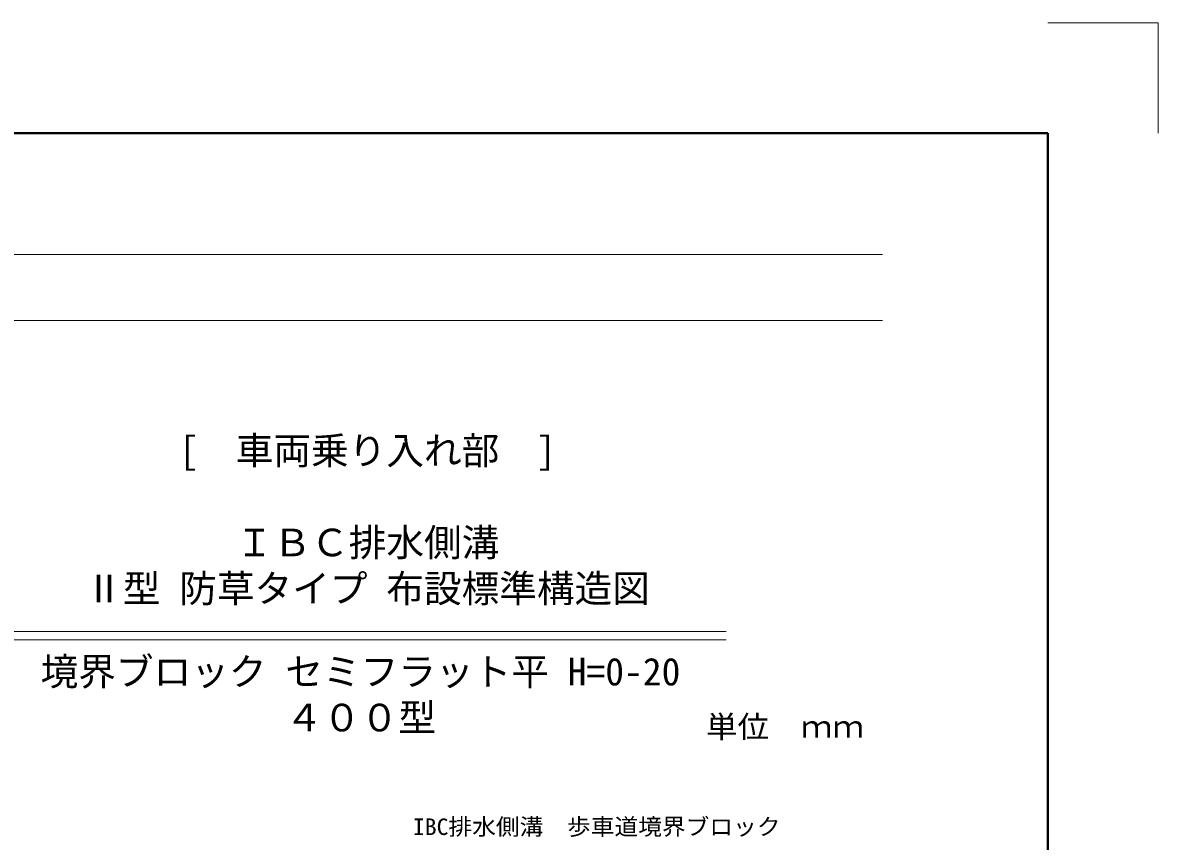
# Model space of a CAD drawing. Units: millimetres at full size; details may follow other scales. Extents: x 164402 to 209100, y 872507 to 885397.
# Drawn here: x 207042 to 209100, y 876963 to 878447 of the extents above; entities that cross this region are included whole.
import ezdxf
from ezdxf.enums import TextEntityAlignment as Align

# ---------------------------------------------------------------- set-up
doc = ezdxf.new("R2010")
doc.units = ezdxf.units.MM
doc.header["$LTSCALE"] = 40
for name, color, linetype, lineweight in [('0_2', 7, 'Continuous', 13), ('Defpoints_3', 8, 'Continuous', 0), ('図枠', 7, 'Continuous', 5), ('寸法線', 7, 'Continuous', 13)]:
    doc.layers.add(name, color=color, linetype=linetype, lineweight=lineweight)
doc.layers.add('文字', color=7, linetype='Continuous')
doc.styles.add('ＭＳ 明朝', font='')
doc.styles.get('ＭＳ 明朝').set_extended_font_data('MS Mincho')

msp = doc.modelspace()

# ---------------------------------------------------------------- linework, layer by layer
at = {"layer": '0_2', "lineweight": 20}
for p, q in [((207017.1, 877343.55), (208317.1, 877343.55)), ((207017.1, 877328.55), (208317.1, 877328.55))]:
    msp.add_line(p, q, dxfattribs=at)
at = {"layer": 'Defpoints_3', "color": 7, "lineweight": 13}
for p in [(208900.43, 878447.22), (209100.43, 878247.22)]:
    msp.add_line(p, (209100.43, 878447.22), dxfattribs=at)
at = {"layer": '図枠', "lineweight": 40}
for p in [(201100.43, 878247.22), (208900.43, 872707.22)]:
    msp.add_line(p, (208900.43, 878247.22), dxfattribs=at)
at = {"layer": '図枠', "lineweight": 13}
for p, q in [((201400.43, 878027.22), (208600.43, 878027.22)), ((201400.43, 877907.22), (208600.43, 877907.22))]:
    msp.add_line(p, q, dxfattribs=at)

# ---------------------------------------------------------------- texts
at = {"layer": '寸法線', "style": 'ＭＳ 明朝', "width": 1.05}
msp.add_text('IBC排水側溝\u3000歩車道境界ブロック', height=30.02, dxfattribs=at).set_placement((207749.49, 876965.71), align=Align.BOTTOM_LEFT)
at = {"layer": '文字', "style": 'ＭＳ 明朝'}
for s, p in [('[\u3000車両乗り入れ部\u3000]', (207325.92, 877696.68)), ('ＩＢＣ排水側溝', (207428.3, 877530.01)), ('Ⅱ型 防草タイプ 布設標準構造図', (207155.3, 877446.68)), ('境界ブロック セミフラット平 H=0-20', (207074.61, 877295.97)), ('４００型', (207518.23, 877212.64))]:
    msp.add_text(s, height=50.04, dxfattribs=at).set_placement(p, align=Align.TOP_LEFT)
at = {"layer": '文字', "style": 'ＭＳ 明朝', "width": 1.05}
msp.add_text('単位\u3000ｍｍ', height=40.03, dxfattribs=at).set_placement((208567.1, 877139.02), align=Align.BOTTOM_RIGHT)

doc.saveas('drawing.dxf')
